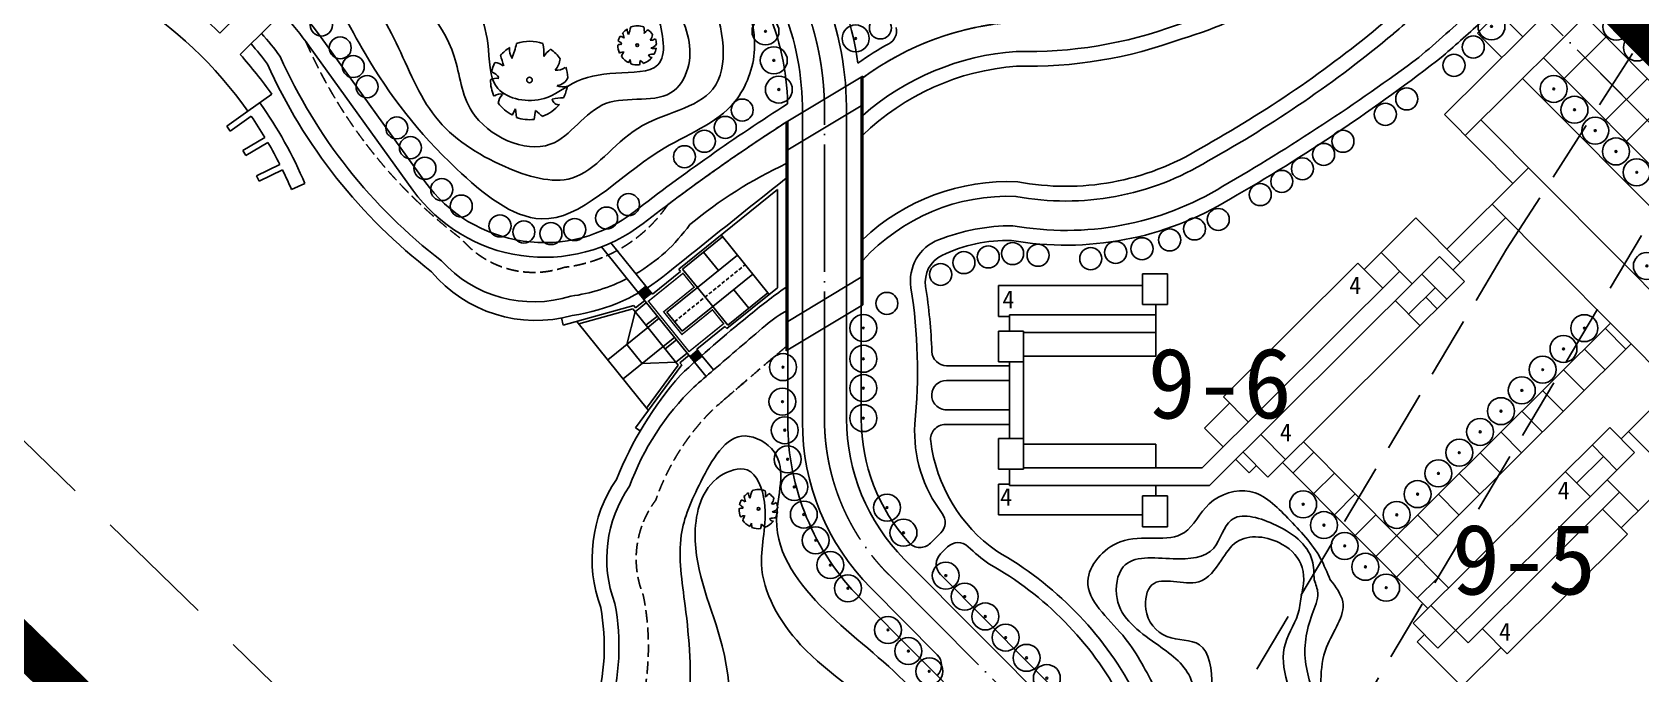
# Model space of a CAD drawing. Extents: x 38883873 to 41204444, y -39183004 to -36939090.
# Drawn here: x 39435874 to 39764102, y -38479578 to -38348689 of the extents above; entities that cross this region are included whole.
import ezdxf

# ---------------------------------------------------------------- set-up
doc = ezdxf.new("R2010")
doc.units = 0
doc.header["$LTSCALE"] = 1000
doc.header["$MEASUREMENT"] = 0
for name, pattern in [('CENT', [15, 13, -1, 0, -1]), ('DASH', [0.35, 0.25, -0.1]), ('HIDDEN', [0.375, 0.25, -0.125])]:
    doc.linetypes.add(name, pattern=pattern)
doc.layers.get('0').update_dxf_attribs({"linetype": 'CONTINUOUS'})
for name, color, linetype in [('1-CEG', 220, 'CONTINUOUS'), ('A-FACE', 4, 'CONTINUOUS'), ('LG', 41, 'CONTINUOUS'), ('PD', 15, 'CONTINUOUS'), ('PL', 141, 'CONTINUOUS'), ('PUB_TEXT', 4, 'CONTINUOUS'), ('TREE1', 62, 'CONTINUOUS'), ('W', 5, 'CONTINUOUS'), ('人行道', 251, 'CONTINUOUS'), ('现状河道', 151, 'CONTINUOUS'), ('立面1', 131, 'CONTINUOUS'), ('等高线', 250, 'DASH'), ('范围', 7, 'CONTINUOUS'), ('道路中心线', 5, 'CENT')]:
    doc.layers.add(name, color=color, linetype=linetype)
doc.styles.add('-黑体', font='SIMHEI.TTF')
doc.styles.get("Standard").update_dxf_attribs({"font": 'SimSun.ttf', "height": 20})

# ---------------------------------------------------------------- blocks, each defined once
blk = doc.blocks.new('sdij')
at = {"layer": 'PD', "color": 253, "const_width": 300}
blk.add_lwpolyline([(526400, 497667), (518400, 497667), (518400, 491727), (526400, 491727), (526400, 488097), (517340, 488097), (517340, 501297), (526400, 501297), (526400, 497667)], dxfattribs=at)
at = {"layer": 'PL'}
for p, q in [((500711, 508420), (501412, 509759)), ((500711, 508420), (514470, 502497)), ((503370, 507276), (503370, 483958)), ((503370, 506622), (513870, 502102)), ((514470, 502497), (514470, 501897)), ((516870, 503997), (516870, 485697)), ((516870, 503997), (518870, 503997)), ((516870, 503697), (518870, 503697)), ((516870, 503397), (518870, 503397)), ((516870, 503097), (518870, 503097)), ((516870, 502797), (518870, 502797)), ((516870, 502497), (518870, 502497)), ((516870, 502197), (518870, 502197)), ((518870, 503997), (518870, 501897)), ((526270, 502497), (552127, 502497)), ((526270, 502497), (526270, 501897)), ((537370, 486897), (537370, 502497)), ((552127, 502497), (539539, 486897)), ((508370, 497197), (513870, 501297)), ((513870, 502102), (513870, 487359)), ((513870, 501297), (516870, 501297)), ((514470, 501897), (516870, 501897)), ((518870, 501897), (526270, 501897)), ((526870, 497197), (526870, 502047)), ((526870, 502047), (537370, 502047)), ((532370, 497197), (532370, 502047)), ((503370, 497197), (513870, 497197)), ((508370, 497197), (508370, 492197)), ((513870, 497797), (516870, 497797)), ((513870, 497197), (516870, 497197)), ((518870, 497197), (526870, 497197)), ((518870, 497197), (518870, 492197)), ((518870, 497197), (518870, 492197)), ((526870, 497197), (537370, 497197)), ((526870, 497197), (526870, 492197)), ((503370, 492197), (513870, 492197)), ((508370, 492197), (513870, 488097)), ((513870, 492197), (516870, 492197)), ((513870, 491597), (516870, 491597)), ((518870, 492197), (526870, 492197)), ((526870, 492197), (526870, 487347)), ((526870, 492197), (537370, 492197)), ((532370, 487347), (532370, 492197)), ((499082, 482822), (514470, 486897)), ((503370, 484578), (513870, 487359)), ((513870, 488097), (516870, 488097)), ((514470, 487497), (516870, 487497)), ((514470, 486897), (514470, 487497)), ((516870, 487197), (518870, 487197)), ((516870, 486897), (518870, 486897)), ((516870, 486597), (518870, 486597)), ((516870, 486297), (518870, 486297)), ((516870, 485997), (518870, 485997)), ((518870, 487497), (526270, 487497)), ((518870, 487497), (518870, 485697)), ((526270, 487497), (526270, 486897)), ((526270, 486897), (539539, 486897)), ((526870, 487347), (537370, 487347)), ((499082, 482822), (499443, 481803)), ((516870, 485697), (518870, 485697))]:
    blk.add_line(p, q, dxfattribs=at)
at = {"layer": 'PL', "linetype": 'HIDDEN', "ltscale": 3}
blk.add_line((518870, 494697), (537370, 494697), dxfattribs=at)
blk = doc.blocks.new('sdihi')
at = {"layer": '现状河道', "linetype": 'DASH', "ltscale": 50}
for points in [[(41878336, -39038113), (41908102, -38992495), (42021709, -38801593), (42048629, -38759764), (42054582, -38748359), (42082859, -38699270), (42201077, -38493736), (42218027, -38469775, 0.0655866), (42257715, -38394406, 0.0396637), (42276603, -38327312), (42305346, -38205349), (42347214, -38058028), (42382881, -37923619), (42467274, -37614872)], [(42110551, -39232996), (41915160, -39072336, -0.3704711), (41908653, -39035113), (42216721, -38517121), (42276586, -38418515, 0.0701513), (42287603, -38392857), (42347712, -38171793), (42390437, -38008618), (42500784, -37614872)]]:
    blk.add_lwpolyline(points, format="xyb", dxfattribs=at)
blk = doc.blocks.new('sdji')
at = {"linetype": 'Continuous', "ltscale": 10}
for radius in [2750, 184]:
    blk.add_circle((512091, 867961), radius, dxfattribs=at)
blk = doc.blocks.new('sij')
at = {"layer": 'TREE1', "linetype": 'Continuous', "ltscale": 10}
blk.add_circle((327690, 1006813), 2250, dxfattribs=at)
blk = doc.blocks.new('M_F13')
for p, q in [((-484, 239), (-484, 239)), ((-397, 193), (-484, 239)), ((-515, 179), (-397, 193))]:
    blk.add_line(p, q)
blk.add_circle((-3, 3), 38.2)
for centre, radius, start, end in [((-8, 3), 532, 89.3321, 114.3856), ((-325, 399), 130, 343.6555, 39.76), ((-175, 449), 193, 352.0775, 26.6128), ((-85, 589), 202, 304.1868, 338.5411), ((-8, 3), 531, 62.8767, 77.7021), ((80, 476), 154, 315.8454, 359.7651), ((-8, 3), 527, 126.0751, 153.6245), ((-356, 208), 224, 48.5203, 80.5151), ((-244, 1929), 1632, 285.4397, 290.7099), ((412, 44), 234, 83.5323, 121.6544), ((959, 2091), 1965, 250.0865, 256.3451), ((-8, 3), 523, 31.4098, 49.4752), ((-8, 3), 537, 160.8426, 187.275), ((-8, 3), 534, 340.3307, 19.43), ((-610, -942), 880, 77.3728, 85.4649), ((-5, -500), 587, 134.7782, 147.3315), ((-8, 3), 524, 200.8103, 231.4392), ((358, 465), 656, 266.7455, 282.0146), ((0, -631), 545, 39.6536, 53.993), ((-251, -396), 87.2, 97.741, 188.8107), ((-1350, -519), 1108, 2.9465, 10.9238), ((125, -442), 220, 160.6009, 199.3991), ((100, -357), 178, 186.1912, 248.4952), ((296, -376), 163, 170.6314, 220.6278), ((325, -118), 300, 230.4582, 263.1093), ((-8, 3), 514, 305.394, 326.2464), ((-8, 3), 522, 243.1498, 261.8356), ((-8, 3), 527, 274.7236, 290.3277)]:
    blk.add_arc(centre, radius, start, end)
at = {"width": 0.8, "flags": 9}
for tag, p in [('XSIZE', (-62, 12)), ('YSIZE', (9, 6))]:
    blk.add_attdef(tag, p, '', height=0.2, dxfattribs=at)

msp = doc.modelspace()

# ---------------------------------------------------------------- linework, layer by layer
at = {"layer": 'A-FACE', "linetype": 'Continuous', "ltscale": 10}
for p, q in [((39605334, -38357654), (39589734, -38367030)), ((39605334, -38363487), (39590034, -38372683)), ((39605034, -38398669), (39590034, -38407685)), ((39605334, -38404323), (39589734, -38413699))]:
    msp.add_line(p, q, dxfattribs=at)
at = {"layer": 'A-FACE'}
for p, q in [((39605034, -38404503), (39605034, -38357834)), ((39605334, -38404323), (39605334, -38357654)), ((39593034, -38428213), (39593034, -38364460)), ((39602034, -38427594), (39602034, -38365471)), ((39589734, -38413699), (39589734, -38367030)), ((39590034, -38413519), (39590034, -38366850)), ((39613825, -38456161), (39728005, -38570909)), ((39607008, -38462070), (39620549, -38475679))]:
    msp.add_line(p, q, dxfattribs=at)
for centre, radius, start, end in [((39537534, -38364503), 64500, 359.13642, 44.85795), ((39537534, -38364503), 55500, 359.4373, 44.85795), ((39641034, -38428213), 48000, 180, 224.85794), ((39642534, -38427594), 40500, 180, 224.85794)]:
    msp.add_arc(centre, radius, start, end, dxfattribs=at)
at = {"layer": 'A-FACE', "linetype": 'Continuous'}
msp.add_arc((39618423, -38477795), 3000, 314.85794, 44.85794, dxfattribs=at)
at = {"layer": 'W', "flags": 128}
for points in [[(39688627, -38338422, -0.076429), (39669537, -38347159, -0.0964341), (39636644, -38352601, 0.1618955), (39605334, -38365653, 0.1618955)], [(39690785, -38340590, -0.0781439), (39670472, -38350012, -0.0956619), (39636716, -38355604, 0.174671), (39605334, -38369723)], [(39711697, -38346721, -0.047136), (39674313, -38372334, -0.1878441), (39636956, -38379192, 0.2034743), (39605334, -38390980)], [(39718207, -38344901, -0.0082557), (39713666, -38348984, -0.0082557)], [(39557275, -38398940, -0.0847626), (39545786, -38402537, -0.2933168), (39519400, -38395332, -0.1254629), (39486485, -38353647, 0.0169871), (39482681, -38348927, 0.0169871)], [(39713618, -38349025, -0.0470653), (39675828, -38374924, -0.1864621), (39636611, -38382180, 0.2212611), (39605334, -38395261, 0.1923365)], [(39589734, -38378464, 0.0014657), (39565595, -38397771, -0.138722), (39546040, -38406486, -0.2940956), (39517362, -38397550, -0.1240462), (39483885, -38355181, 0.0154015), (39480549, -38351048, 0.0154015)], [(39589734, -38375502, 0.0639454), (39570053, -38387949, -0.1051237), (39559057, -38397965)], [(39589734, -38400700, 0.0241201), (39581925, -38406706, 0.0215549), (39568161, -38418622, 0.0836386), (39555073, -38439920, 0.2409596), (39551874, -38466028, -0.2371607), (39540813, -38504052, 0.101445), (39528238, -38517049, 0.032981), (39522509, -38539020, 0.1821492), (39531570, -38567363, 0.0181621), (39563665, -38599784, -0.0169029), (39597511, -38632685, 0.024055), (39639613, -38671481, 0.0034325), (39674267, -38703062, -0.0297192), (39703278, -38726060, -0.0081137), (39731919, -38749420, -0.0063011), (39757778, -38770736)], [(39590034, -38405378, 0.0504971), (39585511, -38408514, 0.0020153), (39574898, -38417597, 0.0020153)], [(39574898, -38417597, 0.0007729), (39570848, -38421102, 0.1124966), (39557758, -38441310, 0.2470507), (39554775, -38465223, -0.2405855), (39542774, -38506347, 0.1011913), (39530967, -38518352, 0.032115), (39525496, -38539377, 0.1800791), (39533855, -38565414, 0.0181068), (39565701, -38597581, -0.0168873), (39599661, -38630593, 0.0240785), (39641595, -38669227, 0.0034247), (39676137, -38700709, -0.0295002), (39705209, -38723762, -0.0080857), (39733826, -38747103, -0.0066239), (39761055, -38769580)]]:
    msp.add_lwpolyline(points, format="xyb", dxfattribs=at)
at = {"layer": '人行道'}
for p, q in [((39603155, -38212120), (39739994, -38349638)), ((39747816, -38331980), (39730803, -38348909)), ((39752732, -38345427), (39850282, -38443462)), ((39730803, -38348909), (39735740, -38353871)), ((39756964, -38349681), (39748458, -38358145)), ((39744226, -38353892), (39841776, -38451927)), ((39739972, -38358124), (39837523, -38456159)), ((39755885, -38357103), (39867189, -38468960)), ((39765428, -38358187), (39756922, -38366651)), ((39769660, -38362440), (39761154, -38370904)), ((39605034, -38427594), (39605034, -38404503)), ((39757880, -38408019), (39710032, -38455631)), ((39756817, -38409077), (39761049, -38413330)), ((39762112, -38412272), (39714264, -38459884)), ((39590034, -38428213), (39590034, -38413519)), ((39752564, -38413309), (39756796, -38417563)), ((39635320, -38416723), (39622447, -38416723)), ((39748310, -38417542), (39752543, -38421795)), ((39635320, -38419723), (39622413, -38419723)), ((39744057, -38421774), (39748289, -38426027)), ((39635320, -38428723), (39622182, -38428723)), ((39635320, -38425723), (39622413, -38425723)), ((39739804, -38426006), (39744036, -38430259)), ((39735551, -38430238), (39739783, -38434491)), ((39697357, -38434386), (39693104, -38438618)), ((39695240, -38432258), (39724865, -38462030)), ((39731298, -38434470), (39735530, -38438723)), ((39690987, -38436490), (39720611, -38466262)), ((39701589, -38438639), (39697336, -38442871)), ((39727045, -38438702), (39731277, -38442955)), ((39705821, -38442892), (39701568, -38447124)), ((39722792, -38442934), (39727024, -38447187)), ((39710053, -38447145), (39705800, -38451377)), ((39718538, -38447166), (39722771, -38451419)), ((39621281, -38450807), (39619135, -38452943)), ((39622647, -38453680), (39621227, -38455093)), ((39621216, -38459336), (39659989, -38498302)), ((39722750, -38459905), (39718496, -38464137)), ((39604882, -38464186), (39632177, -38491617))]:
    msp.add_line(p, q, dxfattribs=at)
at = {"layer": '人行道', "linetype": 'Continuous', "ltscale": 10}
for p, q in [((39516010, -38379165), (39494816, -38349782)), ((39513577, -38380920), (39492383, -38351537)), ((39475570, -38367884), (39479887, -38364831)), ((39476263, -38368864), (39480573, -38365816)), ((39476263, -38368864), (39475570, -38367884)), ((39478832, -38372806), (39483369, -38370165)), ((39478832, -38372806), (39479435, -38373843)), ((39479435, -38373843), (39483980, -38371197)), ((39481666, -38377986), (39486410, -38375671)), ((39481666, -38377986), (39482193, -38379065)), ((39482193, -38379065), (39486944, -38376746)), ((39488779, -38380765), (39491539, -38379590)), ((39559553, -38401764), (39552051, -38392467)), ((39561109, -38400508), (39553975, -38391666)), ((39574898, -38417597), (39572601, -38414750)), ((39573384, -38418905), (39571045, -38416006))]:
    msp.add_line(p, q, dxfattribs=at)
at = {"layer": '人行道', "color": 250, "linetype": 'DASH', "ltscale": 10, "flags": 128}
for points in [[(39565595, -38383855, -0.2173267), (39544465, -38396656, -0.3077887), (39523510, -38390919, -0.1285755), (39491701, -38350604, 0.1225571), (39456222, -38321329, 0.1140335)], [(39685330, -38333409, -0.0773766), (39667670, -38341452, -0.0980914), (39636520, -38346595, 0.1416918), (39605334, -38357982, 0.1416918)], [(39589734, -38367030, 0.0177134), (39565595, -38383855, -0.1113006), (39565595, -38383855, -0.1113006)], [(39577309, -38423443, 0.0004587), (39574914, -38425518, 0.1158676), (39563121, -38444133, 0.2633778), (39560560, -38463544, -0.2469897), (39546644, -38510982, 0.1003011), (39536417, -38520991, 0.0302047), (39531473, -38540072, 0.1750799), (39538431, -38561527, 0.0179893), (39569773, -38593174, -0.0168563), (39603960, -38626407, 0.0241261), (39645557, -38664719, 0.0034091), (39679880, -38696006, -0.0290714), (39709070, -38719166, -0.0080303), (39737639, -38742470, -0.0067028), (39765312, -38765323, -0.0062813)]]:
    msp.add_lwpolyline(points, format="xyb", dxfattribs=at)
at = {"layer": '人行道', "linetype": 'DASH', "ltscale": 10, "flags": 128}
msp.add_lwpolyline([(39589734, -38412845, -0.0043381), (39589402, -38413081, 0.0023056), (39577309, -38423443)], format="xyb", dxfattribs=at)
at = {"layer": '人行道'}
for centre, radius, start, end in [((40437444, -37706090), 767000, 210.10706, 210.10706), ((39508585, -38417792), 110935, 357.51988, 357.51988), ((39414890, -38407530), 98605, 35.84879, 77.60548), ((39537534, -38364503), 67500, 8.10404, 44.85795), ((39537534, -38364503), 52500, 1.33299, 44.85794), ((39415141, -38407252), 95238, 35.80313, 40.94462), ((39364360, -37942198), 543227, 310.72849, 312.28165), ((39364360, -37942198), 546227, 311.13965, 312.2958), ((39464933, -38010976), 426638, 300.09252, 306.51597), ((39494281, -38058941), 373426, 299.88736, 307.90975), ((39815360, -38716478), 418958, 122.53808, 127.77575), ((39815360, -38716478), 415958, 122.84896, 127.77575), ((39646830, -38327800), 64332, 260.00453, 301.41077), ((39646830, -38327800), 61332, 259.79571, 301.46983), ((39636200, -38430809), 42648, 90.31597, 111.13356), ((39624068, -38399424), 9000, 111.13356, 189.03764), ((39635029, -38422331), 31182, 88.83428, 115.71619), ((39624103, -38399643), 6000, 115.71619, 188.92904), ((39508585, -38417792), 107935, 354.23958, 9.03764), ((39508585, -38417792), 110935, 2.04702, 8.92904), ((39622447, -38413723), 3000, 182.04702, 270), ((39622413, -38422723), 3000, 90, 177.51988), ((39622413, -38422723), 3000, 177.51988, 270), ((39641034, -38428213), 51000, 180, 224.85794), ((39642534, -38427594), 37500, 180, 222.30673), ((39643647, -38430135), 27714, 176.87883, 217.14498), ((39622182, -38431723), 3000, 90, 187.07435), ((39651374, -38428100), 32416, 187.07435, 234.7973), ((39619165, -38448681), 3000, 314.85794, 37.14498), ((39617019, -38450816), 3000, 222.30673, 314.85794), ((39623343, -38457220), 3000, 134.85794, 224.85794), ((39624763, -38455807), 3000, 46.15611, 134.85794), ((39651374, -38428100), 35416, 226.15611, 235.05505), ((39597803, -38516711), 71247, 28.15313, 60.68444), ((39597803, -38516711), 68247, 28.01298, 60.80969)]:
    msp.add_arc(centre, radius, start, end, dxfattribs=at)
at = {"layer": '人行道', "linetype": 'Continuous', "ltscale": 10}
for centre, radius, start, end in [((39640616, -38406210), 59755, 93.78894, 126.18832), ((39640616, -38406210), 62755, 118.48835, 125.29154), ((39409813, -38414383), 88824, 23.06084, 35.26545), ((39409813, -38414383), 85824, 31.0125, 34.46431), ((39409813, -38414383), 85824, 26.8118, 30.21136), ((39409813, -38414383), 85824, 23.06084, 26.01066)]:
    msp.add_arc(centre, radius, start, end, dxfattribs=at)
at = {"layer": '人行道', "linetype": 'Continuous'}
for centre, radius, start, end in [((39609252, -38348416), 3000, 298.48835, 12.64231), ((39540341, -38361615), 30000, 215.80341, 307.77575), ((39540341, -38361615), 33000, 215.80341, 307.77575)]:
    msp.add_arc(centre, radius, start, end, dxfattribs=at)
at = {"layer": '立面1', "linetype": 'Continuous', "lineweight": -3, "ltscale": 10}
for p, q in [((39512046, -38311243), (39474193, -38348909)), ((39512025, -38319728), (39478332, -38353254)), ((39479887, -38364831), (39484786, -38361367))]:
    msp.add_line(p, q, dxfattribs=at)
at = {"layer": '立面1', "linetype": 'Continuous', "ltscale": 10}
for p, q in [((39767674, -38322095), (39724044, -38365509)), ((39728276, -38369762), (39771907, -38326348)), ((39724541, -38392945), (39741199, -38376369)), ((39707631, -38397075), (39718193, -38386565)), ((39727292, -38395709), (39718193, -38386565)), ((39725803, -38397191), (39736507, -38386540)), ((39678928, -38423096), (39706361, -38395799)), ((39711440, -38400903), (39706361, -38395799)), ((39717452, -38399998), (39711104, -38393619)), ((39719437, -38398023), (39723052, -38394426)), ((39728131, -38399530), (39723052, -38394426)), ((39662420, -38397964), (39662420, -38404264)), ((39662420, -38397964), (39667520, -38397964)), ((39667520, -38397964), (39667520, -38404264)), ((39674596, -38437564), (39714913, -38397447)), ((39676082, -38441164), (39719437, -38398023)), ((39724516, -38403127), (39719437, -38398023)), ((39633020, -38400364), (39633020, -38406664)), ((39633020, -38400364), (39662420, -38400364)), ((39688009, -38439453), (39728131, -38399530)), ((39716730, -38406219), (39722188, -38400788)), ((39662420, -38404264), (39667520, -38404264)), ((39665120, -38404264), (39665120, -38414764)), ((39719057, -38408558), (39713979, -38403455)), ((39722531, -38405102), (39720203, -38402763)), ((39635320, -38406664), (39633020, -38406664)), ((39635320, -38409664), (39635320, -38406364)), ((39635320, -38406364), (39665120, -38406364)), ((39633020, -38409664), (39638120, -38409664)), ((39633020, -38415964), (39633020, -38409664)), ((39638120, -38409664), (39638120, -38437864)), ((39638120, -38409964), (39665120, -38409964)), ((39638120, -38414764), (39665120, -38414764)), ((39633020, -38415964), (39638120, -38415964)), ((39635320, -38415964), (39635320, -38431564)), ((39675094, -38429451), (39680198, -38424372)), ((39678928, -38423096), (39684007, -38428200)), ((39633020, -38431564), (39638120, -38431564)), ((39633020, -38431564), (39633020, -38437864)), ((39678903, -38433278), (39675094, -38429451)), ((39686546, -38430752), (39691625, -38435856)), ((39638120, -38432764), (39665120, -38432764)), ((39665120, -38437564), (39665120, -38432764)), ((39688009, -38439453), (39682931, -38434349)), ((39633020, -38437864), (39638120, -38437864)), ((39635320, -38437864), (39635320, -38441164)), ((39638120, -38437564), (39674596, -38437564)), ((39684193, -38438595), (39681442, -38435830)), ((39685682, -38437114), (39684193, -38438595)), ((39633020, -38447164), (39633020, -38440864)), ((39635320, -38440864), (39633020, -38440864)), ((39635320, -38441164), (39676082, -38441164)), ((39665120, -38443264), (39665120, -38441164)), ((39662420, -38449564), (39662420, -38443264)), ((39662420, -38443264), (39667520, -38443264)), ((39667520, -38449564), (39667520, -38443264)), ((39633020, -38447164), (39662420, -38447164)), ((39662420, -38449564), (39667520, -38449564))]:
    msp.add_line(p, q, dxfattribs=at)
at = {"layer": '立面1', "linetype": 'Continuous'}
for p, q in [((39724044, -38365509), (39738009, -38379543)), ((39731466, -38366588), (39915990, -38552029)), ((39733756, -38383775), (39808453, -38458843))]:
    msp.add_line(p, q, dxfattribs=at)
at = {"layer": '立面1', "color": 1, "linetype": 'Continuous', "ltscale": 10}
for p, q in [((39760083, -38431641), (39770787, -38420990)), ((39717634, -38469225), (39757756, -38429302)), ((39757756, -38429302), (39762834, -38434406)), ((39761572, -38430160), (39770671, -38439304)), ((39751010, -38440670), (39756468, -38435239)), ((39754140, -38432899), (39759219, -38438003)), ((39759219, -38438003), (39762834, -38434406)), ((39722713, -38474329), (39759219, -38438003)), ((39753761, -38443434), (39748682, -38438330)), ((39757234, -38439978), (39763582, -38446358)), ((39760109, -38449814), (39770671, -38439304)), ((39728867, -38473283), (39759773, -38442530)), ((39756300, -38445986), (39761379, -38451090)), ((39736852, -38475495), (39761379, -38451090)), ((39721249, -38465628), (39728867, -38473283)), ((39717634, -38469225), (39722713, -38474329)), ((39718473, -38473045), (39719962, -38471564)), ((39731774, -38470391), (39736852, -38475495)), ((39718473, -38473045), (39727572, -38482190)), ((39727572, -38482190), (39735582, -38474219))]:
    msp.add_line(p, q, dxfattribs=at)
at = {"layer": '立面1', "linetype": 'Continuous', "lineweight": -3, "ltscale": 10}
for radius, start, end in [(91824, 45.4828, 58.02656), (85824, 35.26545, 58.02656), (91824, 35.26545, 41.73741)]:
    msp.add_arc((39409813, -38414383), radius, start, end, dxfattribs=at)
at = {"layer": '等高线', "linetype": 'Continuous', "ltscale": 10}
for points in [[(39524987, -38241450), (39531953, -38232126), (39533025, -38210695), (39532668, -38202837), (39520874, -38187835), (39502942, -38164908), (39496404, -38164389), (39489210, -38166003), (39456129, -38201985), (39444502, -38211869), (39429023, -38220339), (39418632, -38222874), (39416349, -38229719), (39419307, -38255180), (39430566, -38268859), (39434319, -38291143), (39437226, -38305138), (39454094, -38310462), (39482503, -38321109), (39503810, -38353051), (39522454, -38376564), (39539765, -38386767), (39563736, -38373015), (39579272, -38362811), (39583267, -38352164), (39573502, -38330869), (39562404, -38319778), (39542873, -38302920), (39525561, -38282956), (39514463, -38265654), (39521566, -38245247), (39524987, -38241450)], [(39507218, -38267257), (39505077, -38255219), (39519263, -38239972), (39525954, -38223922), (39521404, -38201452), (39508289, -38183262), (39500527, -38177645), (39478312, -38181657), (39469479, -38190217), (39460646, -38206535), (39443517, -38224190), (39426654, -38225260), (39420766, -38233820), (39422104, -38250939), (39435219, -38262977), (39442178, -38274212), (39440305, -38293204), (39445658, -38302567), (39467004, -38308430), (39490084, -38323225), (39510140, -38350883), (39518159, -38365969), (39532311, -38376105), (39545990, -38378462), (39559434, -38368326), (39574765, -38360312), (39574293, -38341219), (39556368, -38320476), (39533846, -38299105), (39518753, -38280798), (39507218, -38267257)], [(39520652, -38294846), (39511348, -38283555), (39503373, -38269275), (39493072, -38253334), (39478120, -38247689), (39465160, -38233741), (39452201, -38228427), (39435919, -38229092), (39426947, -38233741), (39426947, -38247341), (39434258, -38255991), (39446220, -38265622), (39449875, -38276913), (39445556, -38285547), (39448546, -38298831), (39463499, -38302152), (39479420, -38308868), (39494684, -38322685), (39507262, -38334603), (39521981, -38353627), (39525636, -38364918), (39541586, -38371560), (39552884, -38363257), (39566840, -38360600), (39569830, -38355287), (39567504, -38343332), (39559530, -38329052), (39539260, -38315104), (39527630, -38299827), (39520652, -38294846)], [(39516094, -38298764), (39508716, -38289047), (39499862, -38269720), (39492872, -38261337), (39478426, -38256913), (39468874, -38249462), (39463282, -38239682), (39442545, -38233861), (39432992, -38236655), (39433225, -38248530), (39443477, -38256913), (39454894, -38265529), (39455127, -38279733), (39449768, -38288581), (39451166, -38296032), (39460486, -38297662), (39477727, -38300457), (39491008, -38312798), (39511392, -38329391), (39522887, -38338007), (39528840, -38350932), (39530893, -38360164), (39540336, -38362215), (39546111, -38359160), (39554987, -38357043), (39563561, -38355329), (39563460, -38345047), (39557912, -38334362), (39542783, -38327709), (39532064, -38319400), (39527225, -38307308), (39518513, -38300215), (39516094, -38298764)], [(39648344, -38521787), (39630746, -38502606), (39614710, -38482033), (39597646, -38466582), (39587770, -38448114), (39587237, -38434261), (39581371, -38431064), (39572306, -38440388), (39568307, -38451311), (39569107, -38465697), (39569900, -38486252), (39564035, -38505167), (39557902, -38515823), (39562435, -38527544), (39592587, -38550042), (39616317, -38570821), (39645154, -38605294), (39664084, -38624742), (39694788, -38642690), (39734782, -38673059), (39755350, -38698176), (39782546, -38704304), (39815075, -38682725), (39834539, -38656618), (39850803, -38636371), (39840405, -38629178), (39818104, -38640033), (39802581, -38634696), (39787893, -38617018), (39774373, -38612015), (39751673, -38615017), (39726145, -38603307), (39709274, -38581731), (39682519, -38561704), (39654176, -38528665), (39648344, -38521787)], [(39659087, -38547539), (39655221, -38536396), (39640350, -38520944), (39625483, -38510068), (39611460, -38490119), (39592665, -38473637), (39584686, -38457178), (39585275, -38444576), (39581745, -38437993), (39576215, -38439286), (39571156, -38450924), (39576653, -38473848), (39573833, -38505791), (39570070, -38515253), (39579661, -38530097), (39608058, -38548136), (39644198, -38582778), (39671243, -38614528), (39711809, -38634456), (39747399, -38658935), (39763287, -38690348), (39799459, -38687983), (39812982, -38665353), (39832876, -38651831), (39842412, -38642421), (39837703, -38635951), (39825694, -38641950), (39803561, -38645714), (39784118, -38626634), (39772988, -38621825), (39742608, -38622727), (39717341, -38611307), (39702000, -38584558), (39683821, -38570277), (39664975, -38559350), (39659087, -38547539)], [(39700735, -38460413), (39698700, -38455964), (39692086, -38447829), (39684327, -38442364), (39676060, -38444906), (39670973, -38450753), (39657872, -38452660), (39651258, -38460667), (39658381, -38471726), (39664740, -38482022), (39671227, -38492064), (39679367, -38498292), (39695139, -38495369), (39698446, -38487615), (39699972, -38474141), (39703279, -38464862), (39700735, -38460413)], [(39697428, -38460413), (39697047, -38456473), (39689033, -38448973), (39680512, -38448211), (39676951, -38453931), (39668683, -38456092), (39658508, -38457744), (39657236, -38464227), (39665122, -38473378), (39672117, -38480242), (39674788, -38491810), (39683310, -38497275), (39691959, -38494225), (39697174, -38487361), (39695775, -38477700), (39697047, -38467404), (39698191, -38463083), (39697428, -38460413)], [(39694630, -38464735), (39695012, -38457871), (39690941, -38453168), (39681657, -38452660), (39678477, -38456473), (39673898, -38460795), (39664359, -38461430), (39663087, -38466387), (39667411, -38471980), (39674025, -38473633), (39676569, -38482149), (39677332, -38489140), (39685345, -38493462), (39693612, -38489649), (39691959, -38481259), (39691577, -38473378), (39694376, -38466515), (39694630, -38464735)]]:
    msp.add_spline(points, degree=3, dxfattribs=at)
at = {"layer": '范围', "color": 1, "linetype": 'DASH', "ltscale": 50}
for points, const_width in [([(39727275, -37603786), (39309838, -37602478), (39267254, -37697480), (39215453, -37815637), (39203656, -37841696, -0.0375387), (39200633, -37850208, 0.1308835), (39198294, -37865085), (39212418, -38000000), (39219106, -38069414), (39219411, -38084620, -0.195535), (39216767, -38101984), (39156180, -38203680), (39625395, -38659790), (39748451, -38760972), (39960509, -38548914), (40086169, -38423253), (40107609, -38401814, 0.1316525), (40102432, -38392848), (40050787, -38341202), (40018183, -38301527), (39930095, -38213439, -0.2363782)], 2000), ([(39222264, -37800102), (39294204, -37831641), (39414047, -37831641), (39414047, -37911020), (39414047, -37958979), (39590820, -37958979), (39590820, -38141407), (39632801, -38141407, -0.6227318), (39705645, -38289600), (39790842, -38375220), (39850386, -38315971), (39914079, -38379981), (39854535, -38439230), (39886063, -38470915), (39962096, -38547326), (39748451, -38760972), (39625395, -38659790), (39156180, -38203680), (39216767, -38101984, 0.195535), (39219411, -38084620), (39219106, -38069414), (39198294, -37865085, -0.1294591), (39200633, -37850208), (39203656, -37841696)], 8000)]:
    msp.add_lwpolyline(points, format="xyb", close=True, dxfattribs=dict(at, const_width=const_width))
at = {"layer": '范围', "color": 1, "linetype": 'DASH', "ltscale": 100}
msp.add_lwpolyline([(39758123, -38730086), (39645412, -38637409), (39194079, -38198681)], dxfattribs=at)
at = {"layer": '道路中心线', "ltscale": 2}
for p, q in [((39581820, -38182173), (40169829, -38773104)), ((39597534, -38427594), (39597534, -38364503)), ((39610635, -38459335), (39726635, -38575912))]:
    msp.add_line(p, q, dxfattribs=at)
for centre, radius, start, end in [((39537534, -38364503), 60000, 0, 44.85794), ((40706869, -39729527), 1726778, 130.685725, 130.761021), ((39642534, -38427594), 45000, 180, 224.85794)]:
    msp.add_arc(centre, radius, start, end, dxfattribs=at)

# ---------------------------------------------------------------- block references
at = {"layer": 'LG', "linetype": 'Continuous', "rotation": 38.90022365454296}
msp.add_blockref('sdij', (39473797, -39118572), dxfattribs=at)
at = {"layer": 'TREE1', "linetype": 'Continuous'}
for p in [(39167179, -39354069), (39281262, -39354638), (39171032, -39358695), (39402227, -39358528), (39173687, -39362507), (39398287, -39362262), (39176527, -39366617), (39253054, -39371387), (39384284, -39372258), (39388655, -39369124), (39182583, -39375018), (39249599, -39374939), (39245347, -39377746), (39375624, -39377749), (39185370, -39379058), (39241280, -39380907), (39371692, -39380445), (39188311, -39383258), (39367374, -39383374), (39191764, -39387613), (39358763, -39388641), (39363160, -39385937), (39195737, -39390983), (39229863, -39390674), (39203634, -39395030), (39225387, -39393433), (39350194, -39393711), (39208505, -39396261), (39214026, -39396579), (39218889, -39395765), (39340272, -39397880), (39345346, -39395627), (39303259, -39401352), (39308228, -39400659), (39313429, -39401006), (39324177, -39401699), (39329262, -39400428), (39334635, -39399683), (39293551, -39404933), (39298289, -39402507), (39282572, -39410823)]:
    msp.add_blockref('sij', p, dxfattribs=at)
for p, rotation in [((40450913, -38864901), 89.71588559147328), ((38893680, -37831176), 269.7158855914733), ((40469314, -38866357), 89.71588559147328), ((38897912, -37835429), 269.7158855914733), ((40452607, -38870827), 89.71588559147328), ((40453635, -38876781), 89.71588559147328), ((40470876, -38925428), 89.71588559147328), ((40454484, -38933407), 89.71588559147328), ((40470876, -38931708), 89.71588559147328), ((40470876, -38937685), 89.71588559147328), ((40454371, -38940449), 89.71588559147328), ((40470876, -38943813), 89.71588559147328), ((40454841, -38946277), 89.71588559147328), ((40455424, -38952205), 89.71588559147328), ((40456786, -38957842), 89.71588559147328), ((40458731, -38963478), 89.71588559147328), ((40475704, -38962056), 89.71588559147328), ((40479063, -38967187), 89.71588559147328), ((40461145, -38968732), 89.71588559147328), ((40464137, -38973783), 89.71588559147328), ((40487699, -38975933), 89.71588559147328), ((40467730, -38978513), 89.71588559147328), ((40491566, -38980212), 89.71588559147328), ((40475910, -38987019), 89.71588559147328), ((40495756, -38984266), 89.71588559147328), ((40499910, -38988572), 89.71588559147328), ((40480065, -38991326), 89.71588559147328), ((40504180, -38992707), 89.71588559147328), ((40484334, -38995461), 89.71588559147328), ((40508318, -38996843), 89.71588559147328)]:
    msp.add_blockref('sdji', p, dxfattribs=dict(at, rotation=rotation))
at = {"layer": 'TREE1', "linetype": 'Continuous', "xscale": -1}
for p, rotation in [((39221544, -37479541), 180), ((39234240, -37492300), 180), ((39238472, -37496553), 180), ((39242704, -37500807), 180), ((39246936, -37505060), 180), ((39251169, -37509313), 180), ((39253243, -37528410), 180), ((39240483, -37541106), 180), ((39236230, -37545338), 180), ((39231977, -37549570), 180), ((39227724, -37553803), 180), ((39223471, -37558035), 180), ((39219217, -37562267), 180), ((39214964, -37566499), 180), ((39210711, -37570731), 180), ((39206458, -37574963), 180), ((39183118, -37577027), 179.9999998142017), ((39202205, -37579195), 180), ((39187350, -37581280), 179.9999998142017), ((39191582, -37585533), 179.9999998142017), ((39195815, -37589786), 179.9999998142017), ((39200047, -37594039), 179.9999998142017)]:
    msp.add_blockref('sdji', p, dxfattribs=dict(at, rotation=rotation))
at = {"layer": 'TREE1', "rotation": 89.71588540334568}
for p, xscale, yscale, zscale in [((39559347, -38351315), 7.464959973320438, 7.464959979057312, 7.464960000000002), ((39537389, -38358399), 14.92991994664088, 14.92991995811462, 14.92992), ((39584088, -38445919), 7.464959973320438, 7.464959979057312, 7.464960000000002)]:
    msp.add_blockref('M_F13', p, dxfattribs=dict(at, xscale=xscale, yscale=yscale, zscale=zscale))
at = {"layer": 'W'}
msp.add_blockref('sdihi', (-2284987, 408618), dxfattribs=at)

# ---------------------------------------------------------------- texts
at = {"layer": '1-CEG', "style": '-黑体'}
for p in [(39704603, -38402120), (39633832, -38405005), (39690440, -38432127), (39633366, -38445292), (39747144, -38443961), (39735174, -38472784)]:
    msp.add_text('4', height=3600, dxfattribs=at).set_placement(p)
at = {"layer": 'PUB_TEXT', "color": 2, "style": '-黑体'}
msp.add_text('9-6', height=14400, rotation=0.0523, dxfattribs=at).set_placement((39663491, -38427486))
at = {"layer": '立面1', "color": 1, "linetype": 'Continuous', "ltscale": 10, "style": '-黑体'}
msp.add_text('9-5', height=14400, rotation=0.0523, dxfattribs=at).set_placement((39725573, -38463413))

doc.saveas('drawing.dxf')
